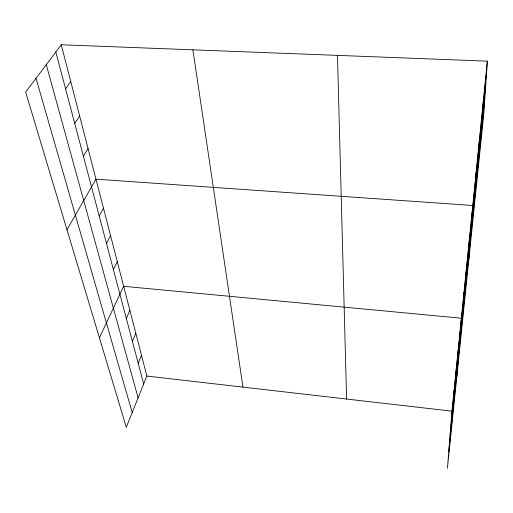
<?xml version="1.0" encoding="UTF-8"?>
<svg xmlns="http://www.w3.org/2000/svg" width="513" height="513" viewBox="0 0 513 513"><rect width="100%" height="100%" fill="white"/><g stroke="black" fill="none" stroke-linecap="round" stroke-linejoin="round"><path stroke-width="0.77" d="M487.35 61.15L483.676 115.072L447.432 468.234L451.985 411.163L487.35 61.15L61.246 44.766L25.65 92.103L126.288 427.252L146.859 376.061L61.246 44.766M482.746 109.275L483.336 100.907M475.429 181.506L476.064 172.843M478.969 146.583L479.578 138.055M468.51 262.842L472.768 205.495L95.976 179.165L66.985 229.753M466.067 273.993L466.74 265.131M468.997 245.022L469.664 236.204M456.878 376.157L461.373 318.227L123.659 286.286L99.426 337.804M463.297 301.317L463.983 292.423M453.447 398.601L454.146 389.745M455.73 376.061L456.429 367.18M458.135 352.271L458.834 343.377M451.28 419.987L486.792 69.313M450.048 435.409L485.811 83.728M448.74 451.806L484.753 99.272M138.164 363.204L141.479 355.252M132.386 341.363L135.836 333.405M126.313 318.406L129.898 310.442M113.379 269.517L117.278 261.592M106.486 243.476L110.558 235.589M99.214 215.986L103.466 208.15M83.388 156.157L88.05 148.494M74.757 123.53L79.65 115.989M65.587 88.871L70.73 81.477M146.859 376.061L451.985 411.163M36.019 78.309L132.194 412.555M46.273 64.676L138.1 397.857M55.821 51.973L143.666 384M192.901 49.832L242.963 387.116M337.477 55.385L346.596 399.043"/></g></svg>
